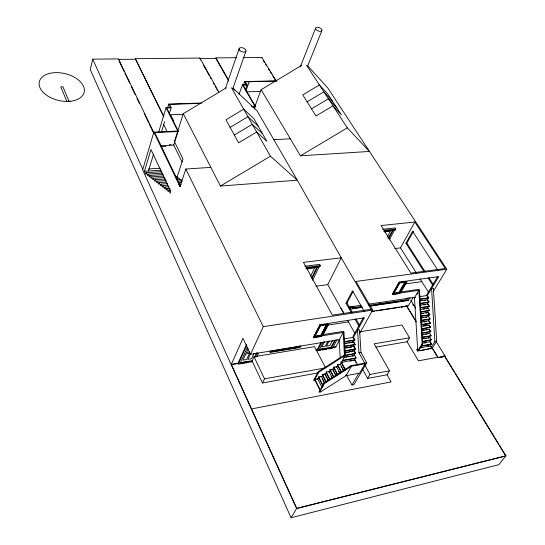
<?xml version="1.0" encoding="UTF-8"?>
<svg xmlns="http://www.w3.org/2000/svg" width="545" height="545" viewBox="0 0 545 545"><rect width="100%" height="100%" fill="white"/><g stroke="black" fill="none" stroke-linecap="round" stroke-linejoin="round"><path stroke-width="0.82" d="M154.003 133.103L118.456 58.894L92.691 59.153L90.245 69.644L291.071 517.75L498.777 464.681L505.917 455.777L444.904 356.287L437.873 357.588L431.987 347.901M163.691 116.841L135.33 58.724L199.94 58.063L218.899 92.194M169.161 114.3L171.15 107.801L166.736 107.958L178.283 131.011L153.874 132.149L142.654 169.849L296.596 508.56L505.74 455.995L499.554 445.905M161.306 171.655L146.237 172.656L145.781 174.182L144.452 171.266L150.965 149.514L170.749 191.642L170.231 193.223L168.773 190.116L170.449 189.987M158.745 131.931L166.068 107.624L170.483 107.474L168.773 104.075L201.786 102.985M148.438 171.007L153.54 154.167M167.792 107.311L168.773 104.075M162.308 173.085L148.036 174.046L147.572 175.579L146.237 172.656M161.538 131.781L164.597 121.698M163.323 174.536L149.855 175.456L149.385 176.989L148.036 174.046M163.5 176.055L151.68 176.866L151.203 178.406L149.855 175.456M164.529 177.527L153.52 178.297L153.043 179.843L151.68 176.866M165.564 179.019L155.38 179.734L154.896 181.281L153.52 178.297M166.293 180.538L157.246 181.185L156.762 182.732L155.38 179.734M166.552 182.112L159.133 182.643L158.643 184.196L157.246 181.185M200.615 60.025L199.94 58.063M167.649 183.631L161.027 184.115L160.537 185.675L159.133 182.643M174.666 140.876L183.284 113.687L226.243 87.847M166.068 107.624L178.024 131.515L173.732 145.052L160.632 145.753M167.921 185.232L162.941 185.6L162.444 187.16L161.027 184.115M169.032 186.778L164.869 187.092L164.372 188.659L162.941 185.6M170.156 188.345L166.818 188.597L166.307 190.171L164.869 187.092M168.773 190.116L168.262 191.69L166.818 188.597M228.798 81.178L215.8 58.376L215.956 57.906L236.346 57.695M177.942 178.12L177.234 176.648L183.018 159.051L174.666 142.116M154.555 132.122L180.667 186.547L179.966 186.594L185.831 169.032L210.84 167.383M225.269 88.924L239.091 48.75M232.838 88.569L245.999 50.951M239.064 94.299L242.457 84.775L246.449 84.679L244.623 81.552L276.792 80.824M243.206 85.51L244.623 81.552M245.4 89.653L247.076 84.986L245.25 81.859L276.444 81.151M245.856 91.076L249.215 81.77M261.668 57.899L261.832 57.436L243.145 57.627M352.595 342.859L353.419 340.605M350.898 345.394L350.34 346.892L351.089 345.55M352.002 342.389L352.833 340.135M254.944 106.282L261.13 89.7L301.542 65.434M254.331 109.068L255.203 106.725L242.457 84.775M300.227 66.987L315.589 28.258M307.591 66.156L321.829 30.758A3.393 1.744 21.9 0 0 318.178 27.325A3.393 1.744 21.9 0 0 316.373 29.825A3.393 1.744 21.9 0 0 321.829 30.758M237.906 363.529L246.551 344.454M246.762 345.353L238.213 364.189L248.936 362.377M247.444 347.206L240.066 363.426L252.505 361.328M248.084 348.909L246.422 352.554L249.705 352.016M250.4 353.909L247.907 359.312L251.579 358.699L254.086 353.303M339.998 339.569L250.502 354.318L263.276 326.653L185.831 169.032M325.617 367.882L314.54 346.661L254.031 356.73L252.083 360.913L262.472 382.978L318.389 372.862M254.822 356.689L256.62 352.84M255.135 357.343L257.288 352.731M256.818 356.914L258.575 353.167M300.935 345.925L300.179 347.424L270.218 352.383L270.94 350.871M310.596 276.233L314.601 267.963L306.862 268.923M311.624 278.018L317.013 266.921M311.951 278.618L317.708 266.784L306.774 268.133M262.472 382.978L264.502 378.823L254.031 356.73M312.544 280.307L319.493 266.069L319.82 266.655L305.779 268.392M319.82 266.655L320.337 265.599L319.67 264.407L304.798 266.233M315.93 286.214L327.743 284.633L341.265 257.812L297.325 180.211L257.104 110.88L233.144 88.263M271.56 351.75L299.3 347.165L300.05 345.687M319.854 324.731L313.498 337.048L313.838 337.689L321.714 336.415L328.144 324.146L327.797 323.498L319.854 324.731L320.194 325.379L313.838 337.689M314.519 335.904L318.648 327.913M319.397 326.455L320.147 325.004L320.494 325.651L314.479 337.273L314.145 336.633L321.08 335.516L326.762 324.643M326.489 324.336L320.787 335.257L314.785 336.217L320.446 325.276L321.959 325.045M326.659 325.665L321.373 335.774L321.714 336.415M314.479 337.273L321.421 336.156L327.491 324.561L320.494 325.651M320.828 342.798L316.924 350.21L317.251 350.837L321.496 342.791M323.362 341.858L319.002 350.108L331.217 348.051L335.645 339.835M324.616 341.688L321.829 346.947L325.222 346.382L328.022 341.129M351.259 312.578L345.973 303.177L352.513 290.846L364.142 311.147M345.973 303.177L346.981 303.034L353.146 291.432M329.18 340.938L326.38 346.184L329.759 345.619L332.573 340.38M387.195 237.089L390.309 231.291L384.395 231.932M349.992 308.565L351.178 306.365M388.142 238.499L392.516 230.358M351.9 306.215L350.319 309.144L362.098 307.394M388.878 238.301L393.258 230.16L384.402 231.121M319.486 349.345L330.883 347.424L334.501 340.707M389.239 239.984L394.893 229.506L395.234 230.038L383.694 231.291M313.688 380.226L318.294 371.69L344.106 355.149L344.454 355.796L355.776 353.419L354.379 350.871L344.842 352.513M361.546 306.454L352.458 307.802L352.785 308.381L353.957 306.208M395.234 230.038L395.779 229.023L395.098 227.946L382.726 229.268M314.022 380.873L318.627 372.344L344.454 355.796L343.268 332.409L339.099 340.08L340.271 358.338M337.151 339.542L332.43 348.275L328.437 348.95M317.415 379.17L317.619 378.789L321.836 387.025M324.875 383.101L321.4 376.37L318.661 376.868L318.45 377.256L323.062 386.242M339.385 340.339L335.74 347.042L333.233 347.465M321.196 376.752L321.4 376.37M326.108 382.311L322.238 374.831L322.449 374.442L325.188 373.945L328.288 379.919M325.188 373.945L324.977 374.333L328.076 380.308M332.484 378.237L328.976 371.52L326.244 372.017L326.033 372.405L329.923 379.872M328.764 371.908L328.976 371.52M333.738 377.433L329.827 369.973L330.045 369.585L332.77 369.094L336.299 375.798M318.968 392.08L324.05 382.869L351.062 365.613L366.71 362.793L360.994 352.472L359.55 329.786L357.534 330.107L358.978 352.819L365.041 363.808L359.584 373.168L346.048 375.682L320.01 392.291M319.697 392.032L324.391 383.53L351.416 366.267L365.041 363.808M337.559 374.994L333.629 367.541L333.84 367.153L336.565 366.662L340.114 373.359M394.696 248.568L400.514 247.873L414.82 222.019L445.299 268.501L410.848 273.106L381.057 225.555L414.82 222.019M363.406 317.592L352.983 336.381L354.911 339.862L354.686 340.257L344.345 341.981M336.354 367.051L336.565 366.662M343.936 370.92L340.366 364.23L337.648 364.714L337.43 365.109L341.388 372.548M424.024 271.601L405.95 243.247L412.585 231.312L437.928 270.361M405.95 243.247L406.849 243.145L413.492 231.209M340.148 364.619L345.414 355.177L343.95 332.3L343.418 331.333L322.899 334.623M344.638 346.525L354.979 344.774L355.197 344.379L353.8 341.851L351.988 342.512M359.462 333.683L372.671 310.085L356.048 281.424L446.791 269.244L327.749 87.895L307.775 65.979M355.265 349.291L355.49 348.902L354.087 346.361L353.869 346.756L355.265 349.291L344.93 351.069M379.722 303.756L380.533 302.318M354.155 351.259L354.379 350.871M354.441 355.769L354.666 355.374L356.062 357.936L355.844 358.324L342.328 360.708M399.158 282.072L392.366 293.987L392.713 294.566L399.723 293.557L406.577 281.676L406.216 281.104L399.158 282.072L399.744 282.93L405.964 282.072L399.499 293.292L393.32 294.177L399.744 282.93M353.146 360.552L354.952 359.884L357.772 365.041M399.39 282.351L392.972 293.605L399.144 292.713L405.201 282.194M392.713 294.566L399.512 282.651L406.577 281.676M399.621 282.623L393.579 293.217L398.92 292.447L404.996 281.881M400.582 290.887L401.386 289.484M402.19 288.087L406.216 281.104M346.347 374.98L351.968 385.015L358.808 373.257M366.71 362.793L353.957 384.634L351.968 385.015M368.985 305.35L406.189 299.825L407.02 298.408M369.578 305.881L406.529 300.384L408.191 297.55M369.673 306.263L408.375 300.493L410.058 297.631M408.437 305.568L401.222 307.06M408.164 306.031L413.287 297.366M414.452 297.761L418.86 290.328L422.184 343.766L417.613 351.041L416.836 349.733L417.613 348.493L414.452 297.761L415.058 297.672M416.959 294.464L417.797 293.06M362.493 369.06L367.63 378.441L370.007 374.442L389.464 370.804L374.17 343.813L409.54 337.791L401.903 324.97L359.768 331.816M291.071 517.75L296.739 508.322L505.917 455.777M437.758 276.472L426.803 294.634L428.779 297.774L428.547 298.163L419.691 299.484M428.445 301.801L427.375 300.091L427.607 299.702L429.038 301.984L428.806 302.373L419.957 303.715M433.357 291.364L446.791 269.244M420.222 307.945L429.065 306.576L429.303 306.195L427.873 303.906L427.634 304.287L427.532 302.604M375.948 347.111L407.122 341.735L409.54 337.791M367.63 378.441L387.039 374.776L389.464 370.804M426.292 308.743L428.132 308.109L429.562 310.405L420.481 312.176M429.589 314.996L428.159 312.687L428.39 312.312L429.821 314.615L429.589 314.996L420.747 316.4M421.006 320.63L429.848 319.2L430.08 318.818L428.649 316.509L428.418 316.89L428.261 314.363M422.688 330.74L423.969 328.669M425.686 325.91L427.396 323.158M421.271 324.854L430.107 323.403L430.346 323.028L428.915 320.712L428.677 321.087L428.574 319.404M430.632 331.81L430.863 331.435L429.433 329.105L429.201 329.48L430.632 331.81L421.796 333.302M421.537 329.078L430.605 327.232L429.174 324.909L421.946 326.101M399.907 292.1L418.921 289.368L419.466 290.24L422.791 343.663L418.219 350.932L417.613 351.041M429.46 333.676L429.692 333.302L431.122 335.638L430.891 336.013L422.062 337.525M418.928 349.577L419.636 350.769L431.906 348.248L430.475 345.884L420.052 347.73M422.32 341.749L431.388 339.842L429.951 337.498L428.118 338.145M429.978 342.062L430.216 341.695L431.647 344.045L431.408 344.413L420.978 346.252M430.237 346.252L430.475 345.884M431.081 347.472L434.862 341.552L431.579 288.496L433.384 288.237L436.661 341.231L432.028 348.466L430.237 348.786M431.906 348.248L419.636 350.769M437.873 357.588L445.047 356.062L436.157 341.565M445.047 356.062L444.747 356.519L443.862 355.068M317.217 379.293L319.37 377.917M320.801 377.004L322.953 375.628M325.099 374.252L326.537 373.332M328.683 371.956L330.835 370.58M332.981 369.203L334.419 368.291M336.565 366.914L338.002 365.995M230.119 127.387L247.955 116.691L258.146 126.093M234.323 135.058L252.281 124.308L262.479 133.648M307.114 101.833L323.859 91.819L332.314 100.975M311.536 108.85L328.39 98.774L336.83 107.89M220.418 186.049L270.436 156.197L297.325 180.211L220.418 186.049L183.284 113.687M300.459 155.802L347.315 127.871L369.469 151.449L300.459 155.802L261.13 89.7M251.552 408.927L391.072 381.936L387.039 374.776M317.619 378.789L314.874 379.293L320.228 389.798M316.039 379.422L314.669 379.674L320.017 390.179M437.683 357.282L418.431 360.831L407.122 341.735M438.187 357.731L439.829 357.425M441.47 357.125L443.112 356.825M322.238 374.831L324.295 374.456M329.827 369.973L331.871 369.605M264.502 378.823L324.779 368.032M333.629 367.541L334.991 367.296M342.553 360.32L356.062 357.936M420.624 347.962L422.225 347.676M354.952 359.884L341.456 362.275L345.441 369.714M341.238 362.67L342.825 362.384M349.972 361.117L351.559 360.838M416.836 349.733L417.436 349.624M422.995 342.955L430.216 341.695M424.364 343.043L425.972 342.764M343.548 357.322L354.666 355.374M422.184 343.766L422.791 343.663M434.862 341.552L436.661 341.231M345.707 357.295L347.294 357.016M348.889 356.743L350.476 356.464M352.063 356.185L353.651 355.905M421.21 345.884L431.647 344.045M422.552 341.381L431.388 339.842M344.644 355.354L355.776 353.419M358.978 352.819L360.994 352.472M422.293 337.157L431.122 335.638M344.351 350.81L355.49 348.902M421.932 338.881L429.951 337.498M424.909 338.697L426.51 338.418M344.624 352.908L346.211 352.629M347.805 352.356L349.393 352.084M350.98 351.811L352.567 351.539M422.47 334.528L429.692 333.302M344.556 347.976L354.087 346.361M422.239 334.903L423.846 334.63M425.447 334.358L427.055 334.085M346.715 347.969L348.31 347.696M349.897 347.431L351.484 347.158M239.759 362.766L252.199 360.667M238.792 363.154L231.312 364.414L296.739 508.322M241.278 362.732L249.59 361.335M315.753 350.19L317.428 349.904M319.111 349.624L324.139 348.773M325.815 348.493L327.491 348.207M329.166 347.928L330.842 347.649M332.518 347.363L335.877 346.797M238.724 363.392L231.196 364.659L242.961 338.336L250.502 354.318M323.314 349.134L324.909 348.868M326.544 348.589L328.213 348.31M422.028 332.927L430.863 331.435M250.584 362.105L252.233 361.826M318.055 350.707L320.446 350.299M322.047 350.033L323.641 349.761M325.242 349.488L326.837 349.222M344.856 346.13L355.197 344.379M344.563 341.586L354.911 339.862M421.769 328.703L430.605 327.232M421.408 330.447L429.433 329.105M344.263 343.445L353.8 341.851M422.777 330.556L424.385 330.284M425.992 330.018L427.593 329.745M345.632 343.575L347.22 343.309M348.814 343.043L350.401 342.778M343.97 338.908L353.514 337.341M272.071 350.973L298.98 346.531L299.3 347.165M423.322 326.21L424.923 325.944M426.531 325.678L428.138 325.413M279.054 350.231L280.716 349.951M282.385 349.679L284.047 349.406M292.365 348.03L294.034 347.758M295.697 347.478L297.359 347.206M420.651 322.388L422.259 322.129M423.86 321.87L426.272 321.475M421.503 324.479L430.346 323.028M316.645 336.538L318.219 336.285M343.95 332.3L322.599 335.74L329.125 323.294L364.353 317.83L353.289 337.736L354.686 340.257M421.237 320.249L430.08 318.818M420.883 322.013L428.915 320.712M420.617 317.796L428.649 316.509M421.19 318.048L422.797 317.79M425.209 317.401L426.81 317.142M420.358 313.573L428.39 312.312M421.735 313.702L423.336 313.45M425.747 313.068L427.355 312.816M420.978 316.018L429.821 314.615M327.497 325.154L348.493 321.884M420.713 311.788L429.562 310.405M420.454 307.564L429.303 306.195M420.093 309.356L428.132 308.109M323.26 324.52L324.813 324.282M423.077 309.24L424.684 308.988M320.194 325.379L328.144 324.146M419.834 305.132L427.873 303.906M419.602 305.52L421.21 305.275M423.622 304.907L425.223 304.655M263.276 326.653L372.671 310.085M420.188 303.327L429.038 301.984M371.322 311.42L406.563 306.058L416.203 321.932M372.058 311.522L374.579 311.141M376.261 310.882L399.764 307.305M401.447 307.053L406.481 306.283M352.785 308.381L362.023 307.005M419.923 299.096L428.779 297.774M419.568 300.915L427.607 299.702M424.16 300.574L425.768 300.329M348.602 307.142L361.137 305.289M368.665 304.178L415.283 297.284M419.309 296.691L427.348 295.499M352.52 308.191L354.202 307.939M355.885 307.693L357.568 307.441M374.388 304.941L376.07 304.689M377.753 304.437L379.436 304.192M385.322 303.313L387.005 303.061M392.891 302.189L394.573 301.937M396.256 301.685L397.939 301.44M403.831 300.561L405.507 300.309M396.263 293.428L397.816 293.203M419.466 290.24L400.452 292.985L407.401 280.941L438.759 276.615L427.117 295.887L428.547 298.163M405.33 283.897L421.789 281.602M401.719 282.031L403.273 281.813M306.283 267.329L320.337 265.599M384.232 230.269L395.779 229.023M178.706 184.435L181.192 184.258M178.099 181.281L182.221 180.981M178.399 182.847L181.703 182.609M175.538 176.764L177.234 176.648M176.607 178.242L179.155 178.058L180.225 180.279M176.982 179.782L181.09 179.489L181.812 180.974M148.472 168.977L160.237 168.214M144.452 171.266L161.082 170.176M169.4 144.786L171.041 144.704M273.815 139.684L290.342 138.798M161.061 146.653L166.055 146.38M154.106 132.639L178.024 131.515M183.168 114.307L170.585 114.791L173.855 121.31M251.599 106.404L255.394 106.268L243.084 85.088L247.076 84.986M251.851 106.847L255.203 106.725M200.71 103.366L169.434 104.402L171.15 107.801M246.415 91.826L260.694 91.424M118.333 59.391L135.201 59.214M199.79 58.547L215.8 58.376M306.597 65.277L347.315 127.871M406.849 243.145L424.937 271.478M429.004 277.855L433.527 284.94M428.091 277.984L432.614 285.069M340.911 308.279L343.623 312.523M400.514 247.873L416.353 272.991M419.977 278.733L428.854 292.801M427.995 304.859L429.065 306.576M429.038 321.666L430.107 323.403M429.296 325.862L430.373 327.606M261.832 57.436L276.063 80.633M410.807 300.254L415.699 308.225M423.261 320.549L424.146 322M425.481 324.173L426.374 325.624M263.446 60.802L264.332 62.253M265.667 64.426L266.553 65.877M268.331 68.772L269.223 70.223M270.109 71.674L271.444 73.848M272.772 76.021L275.886 81.096M412.756 304.335L413.641 305.786M445.19 357.241L454.033 371.656M454.911 373.1L470.383 398.327M471.268 399.771L477.454 409.86M478.34 411.305L493.804 436.531M494.69 437.976L498.668 444.461M408.035 299.934L408.375 300.493M406.189 299.825L406.529 300.384M430.339 342.648L431.054 343.827M399.144 292.713L399.499 293.292M406.699 305.834L415.958 321.073M431.844 347.199L438.017 357.363M423.179 337.137L424.065 338.595M425.386 340.775L426.272 342.233M427.593 344.42L428.915 346.6M419.159 349.209L419.868 350.394M215.956 57.906L228.539 79.972M233.158 88.058L234.418 90.266M231.468 87.731L270.436 156.197M346.981 303.034L352.274 312.421M355.94 318.927L359.605 325.426M354.924 319.084L358.992 326.312M327.743 284.633L343.704 313.293M347.69 320.453L355.033 333.635M203.496 65.223L205.969 69.671M206.793 71.157L209.26 75.612M210.084 77.097L210.908 78.575M213.381 83.031L214.205 84.516M215.03 86.001L215.854 87.479M216.672 88.964L217.496 90.45M353.93 342.88L354.979 344.774M364.741 364.898L370.007 374.442M354.502 351.9L355.551 353.807M351.961 349.849L352.772 351.327M355.136 361.008L355.94 362.486M351.062 365.613L351.416 366.267L346.048 375.682L345.7 375.021M340.891 362.023L345.217 370.103M340.945 366.104L341.735 367.596M342.526 369.081L343.323 370.566M330.883 347.424L331.217 348.051M337.648 364.714L341.606 372.16M321.08 335.516L321.421 336.156M338.718 371.513L339.508 373.005M333.84 367.153L337.777 374.606M332.559 369.483L335.693 375.437M330.045 369.585L333.956 377.051M331.101 376.384L331.885 377.876M326.244 372.017L330.134 379.49M322.449 374.442L326.319 381.929M322.347 378.993L324.275 382.733M318.294 371.69L318.627 372.344M324.05 382.869L324.391 383.53M318.661 376.868L322.892 385.111M135.33 58.724L163.841 116.344M163.704 124.635L166.968 131.277M173.494 144.568L182.05 161.988M269.904 351.743L270.218 352.383M175.32 175.245L176.028 176.709M153.874 132.149L179.966 186.594M119.062 60.917L124.192 71.633M124.921 73.159L129.683 83.106M131.515 86.934L135.174 94.585M137.006 98.407L139.568 103.768M144.33 113.714L148.724 122.891M149.459 124.423L153.118 132.074M92.691 59.153L142.81 169.345M69.024 101.336L62.975 86.812L60.795 86.859L66.817 101.404M353.453 340.243L353.61 342.744M353.719 344.413L353.875 346.92M354.039 349.42L354.141 351.089M354.305 353.596L354.413 355.265M354.625 358.603L354.734 360.272M427.219 297.563L427.375 300.084M427.791 306.808L427.893 308.484M428.05 311.004L428.159 312.687M245.781 353.95L242.954 360.136L246.647 359.523L249.487 353.344L245.781 353.95M243.676 109.184L225.971 119.811L238.587 142.838L256.675 132.019L266.866 141.305L253.868 118.64L243.676 109.184M319.39 84.945L302.754 94.905L316.011 115.956L332.975 105.819L341.402 114.886L327.858 94.142L319.39 84.945M371.077 309.281L332.355 315.126L303.463 262.356L341.265 257.812L371.077 309.281M70.768 101.207L65.005 101.384A23.04 13.788 13.1 0 1 40.03 79.843A23.04 13.788 13.1 0 1 76.77 78.732A23.04 13.788 13.1 0 1 70.768 101.207M239.793 50.46A3.631 1.989 19.8 0 0 245.768 51.421A3.631 1.989 19.8 0 0 242.069 47.688A3.631 1.989 19.8 0 0 239.793 50.46"/></g></svg>
